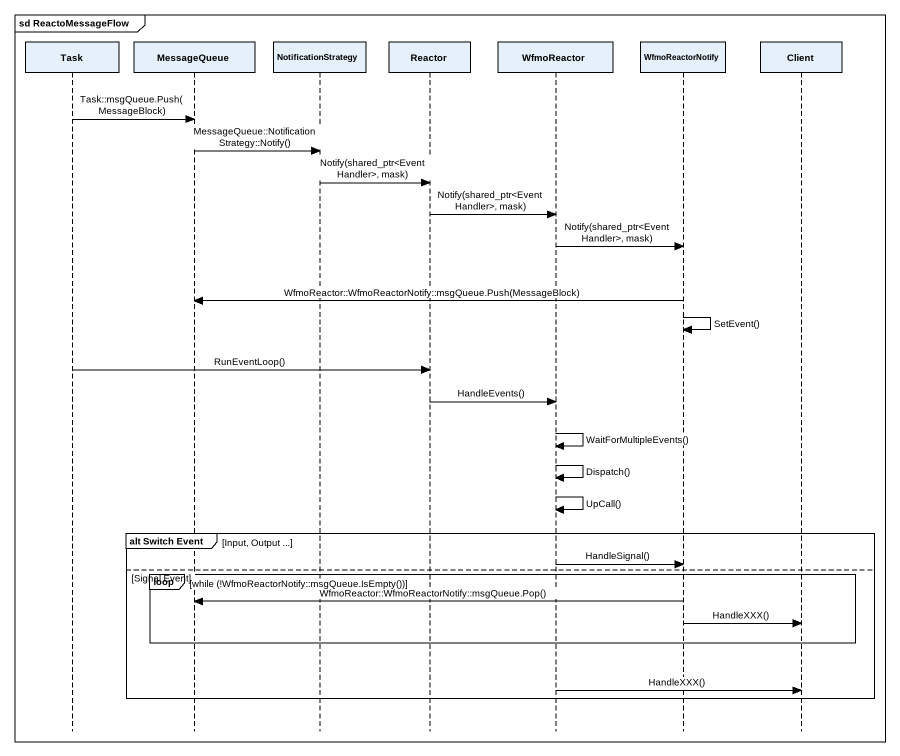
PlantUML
@startuml
mainframe sd ReactoMessageFlow
hide footbox
participant Task
participant MessageQueue
participant NotificationStrategy
participant Reactor
participant WfmoReactor
participant WfmoReactorNotify
participant Client

Task -> MessageQueue : Task::msgQueue.Push(MessageBlock)
MessageQueue -> NotificationStrategy : MessageQueue::NotificationStrategy::Notify()
NotificationStrategy -> Reactor : Notify(shared_ptr<EventHandler>, mask)
Reactor -> WfmoReactor : Notify(shared_ptr<EventHandler>, mask)
WfmoReactor -> WfmoReactorNotify : Notify(shared_ptr<EventHandler>, mask)
WfmoReactorNotify -> MessageQueue : WfmoReactor::WfmoReactorNotify::msgQueue.Push(MessageBlock)
WfmoReactorNotify -> WfmoReactorNotify : SetEvent()
Task -> Reactor : RunEventLoop()
Reactor -> WfmoReactor : HandleEvents()
WfmoReactor -> WfmoReactor : WaitForMultipleEvents()
WfmoReactor -> WfmoReactor : Dispatch()
WfmoReactor -> WfmoReactor : UpCall()
group alt Switch Event [Input, Output ...]
  WfmoReactor -> WfmoReactorNotify : HandleSignal()
else Signal Event
  loop while (!WfmoReactorNotify::msgQueue.IsEmpty())
    WfmoReactorNotify -> MessageQueue : WfmoReactor::WfmoReactorNotify::msgQueue.Pop()
    WfmoReactorNotify -> Client : HandleXXX()
  end
  WfmoReactor -> Client : HandleXXX()
end
@enduml
